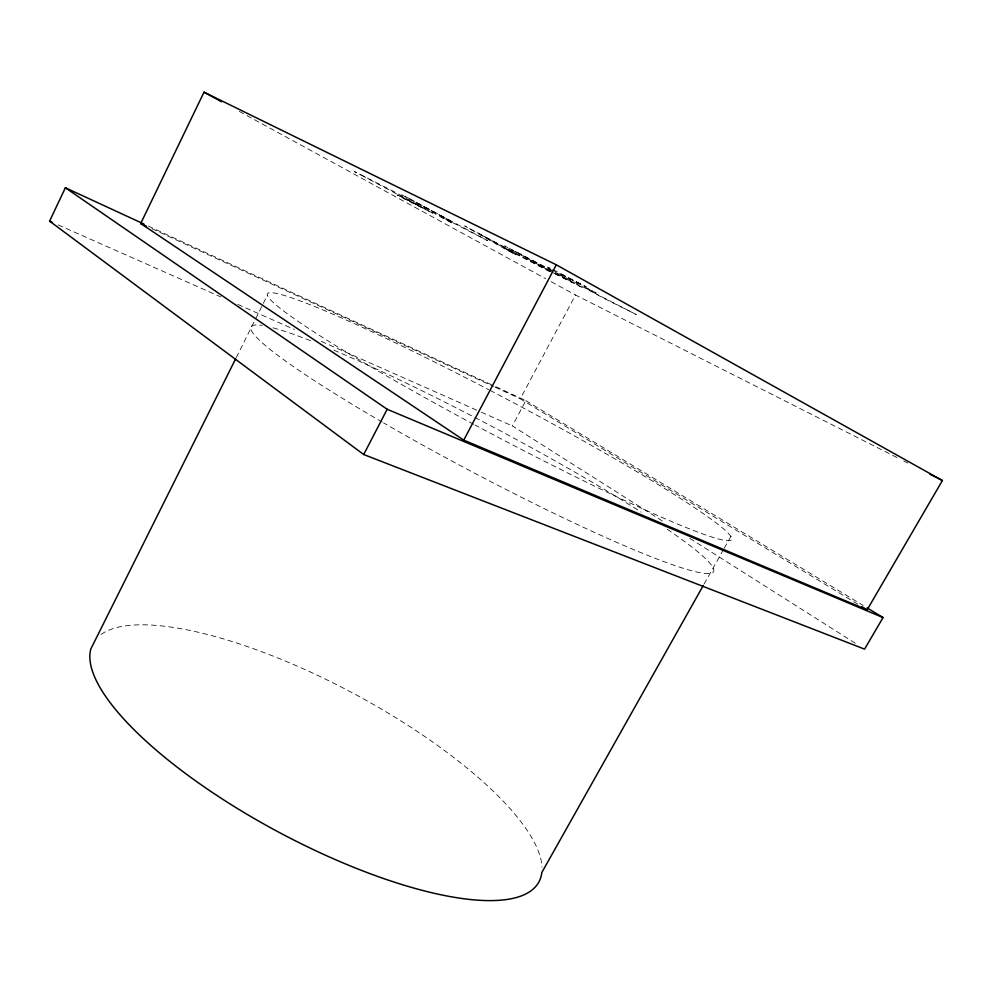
<?xml version="1.0" encoding="UTF-8"?>
<svg xmlns="http://www.w3.org/2000/svg" width="992" height="992" viewBox="0 0 992 992"><rect width="100%" height="100%" fill="white"/><g stroke="black" fill="none" stroke-linecap="round" stroke-linejoin="round"><path stroke-width="0.74" stroke-dasharray="4.96 3.72" d="M236.245 357.628L262.682 304.656M263.339 303.316L267.332 295.331M857.844 604.252L520.304 398.821L575.509 294.996L898.256 458.192M662.383 520.998L512.356 425.928L525.834 400.607L494.946 386.322M704.06 584.09L723.528 549.481M724.259 548.167L730.93 536.312M58.094 224.886L220.832 296.918M237.82 304.432L294.426 329.48M321.309 341.372L479.806 411.519M481.219 412.151L512.356 425.928M550.448 268.373L547.696 267.17L554.243 271.114M148.205 226.027L493.545 385.677M151.95 228.718L493.582 386.483M494.996 387.14L520.304 398.821M552.978 269.601L586.185 286.8L559.525 273.37L596.167 292.987L585.615 287.965L597.345 294.537L636.294 314.526L602.38 297.538L555.396 271.746M550.151 271.796L504.085 247.963L516.088 254.832L508.747 251.174L464.678 225.94L549.791 271.436M903.774 460.982L907.916 463.078M554.702 273.705L583.197 288.064L554.689 271.895M554.54 273.321L573.091 282.807L554.9 272.453M553.449 273.036L504.643 245.917L552.11 270.494M550.176 270.965L514.798 251.187L553.623 271.746M239.27 111.402L545.674 278.702M551.106 281.666L575.509 294.996M525.834 400.607L863.201 605.504M689.775 538.358L858.068 645.011M490.06 390.389A262.607 18.873 27.9 0 1 731.749 539.326A262.607 18.873 27.9 0 1 475.193 425.109M473.816 424.365A262.607 18.873 27.9 0 1 267.344 294.029A262.607 18.873 27.9 0 1 488.696 389.67M667.207 529.22A261.69 24.713 27.9 0 1 661.974 560.902A261.69 24.713 27.9 0 1 383.656 422.939M382.242 422.121A261.69 24.713 27.9 0 1 262.186 325.426M272.986 327.819A261.69 24.713 27.9 0 1 313.336 341.781M333.882 350.188A261.69 24.713 27.9 0 1 641.167 512.095M101.072 634.458A252.848 78.802 28.1 0 1 349.506 691.312A252.848 78.802 28.1 0 1 542.004 867.182M364.448 176.787L354.33 171.529L393.08 191.146L432.785 213.206L406.422 200.049L397.122 194.965L423.113 208.109L364.448 176.787M409.597 198.673L401.748 194.792L446.71 220.298L453.344 223.609L441.08 216.653L487.456 240.585L409.597 198.673M450.926 221.179L414.371 201.5L450.926 221.179M515.654 253.332L499.112 245.123L477.884 232.959L515.654 253.332"/><path stroke-width="1.49" d="M867.169 607.922L883.041 617.557L864.59 649.14L363.704 454.534L49.6 221.129L65.373 187.748L143.989 224.08M140.703 223.522L204.017 92.157L556.301 264.802L942.4 480.512L867.107 609.882L463.735 440.126L140.703 223.522L146.32 226.126M235.55 359.005L90.793 649.053A252.848 78.802 28.1 0 0 300.911 843.584A252.848 78.802 28.1 0 0 541.843 872.464L703.303 585.441M363.704 454.534L387.165 409.262L65.373 187.748M463.735 440.126L556.301 264.802M387.165 409.262L883.041 617.557M49.6 221.129L52.427 222.382M929.988 474.226L942.4 480.512M204.017 92.157L221.65 101.779M861.812 606.67L867.107 609.882"/></g></svg>
